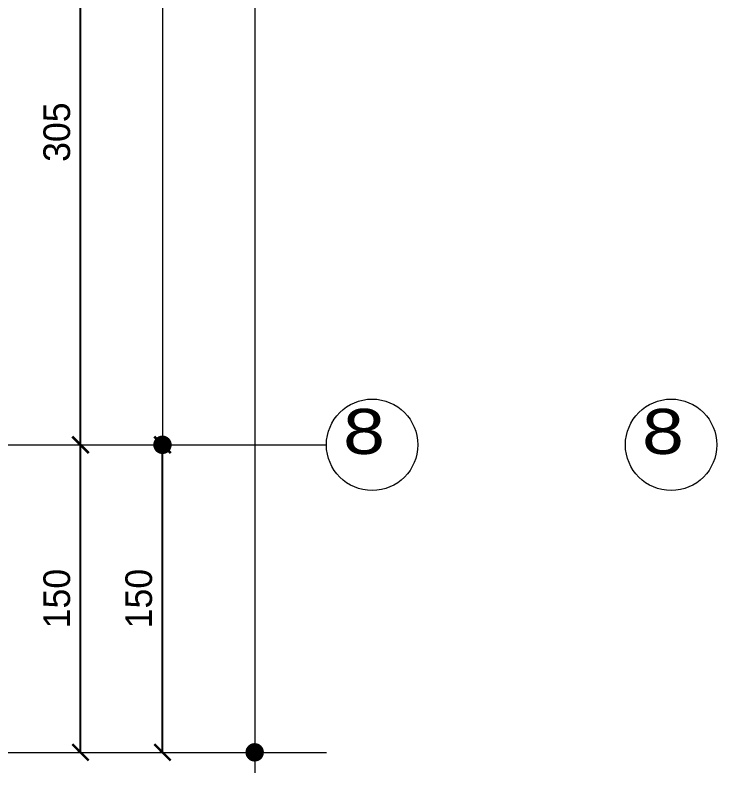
# Model space of a CAD drawing. Header units: millimetres. Extents: x 35860 to 71103, y -11298 to -8385.
# Drawn here: x 50322.5 to 50664.9, y -10783.4 to -10413.8 of the extents above; entities that cross this region are included whole.
import ezdxf

# ---------------------------------------------------------------- set-up
doc = ezdxf.new("R2010")
doc.units = ezdxf.units.MM
doc.header["$MEASUREMENT"] = 0
doc.layers.get('0').update_dxf_attribs({"lineweight": 15})
doc.layers.get('Defpoints').update_dxf_attribs({"lineweight": 20})
doc.layers.add('03_Yazı', color=1, linetype='Continuous', lineweight=30)
doc.layers.add('Aks&Tefriş', color=5, linetype='Continuous', lineweight=20)
doc.styles.add('0', font='txt.shx')
doc.styles.add('C', font='')
doc.styles.get('C').set_extended_font_data('Courier New Tur')
doc.dimstyles.new('5', dxfattribs={"dimtxt": 25, "dimasz": 1, "dimexe": 0, "dimexo": 0, "dimgap": 5, "dimtad": 1, "dimdec": 0, "dimlfac": -1, "dimzin": 12, "dimdsep": 46, "dimtxsty": '0', "dimblk": 'DOT', "dimcen": 2.5, "dimse1": 1, "dimse2": 1, "dimclrd": 256, "dimclrt": 1, "dimadec": 8, "dimazin": 0, "dimtfac": 1, "dimtdec": 0, "dimtmove": 0, "dimatfit": 0, "dimldrblk": 'DOT', "dimfxl": 1, "dimtolj": 1, "dimtzin": 0, "dimlwd": -1, "dimarcsym": 0})
doc.dimstyles.new('STANDART', dxfattribs={"dimtxt": 13, "dimasz": 8, "dimexe": 1.25, "dimexo": 0.625, "dimgap": 5, "dimtad": 1, "dimdec": 0, "dimrnd": 5, "dimzin": 1, "dimdsep": 46, "dimtxsty": 'Standard', "dimblk1": 'ARCHTICK', "dimblk2": 'ARCHTICK', "dimsah": 1, "dimcen": 2.5, "dimclrd": 256, "dimclre": 256, "dimclrt": 1, "dimadec": 0, "dimazin": 0, "dimtfac": 1, "dimtdec": 0, "dimtofl": 0, "dimtmove": 1, "dimatfit": 0, "dimldrblk": 'ARCHTICK', "dimfxl": 1, "dimtolj": 1, "dimtzin": 0, "dimarcsym": 0})

# ---------------------------------------------------------------- blocks, each defined once
blk = doc.blocks.new('DOT')
at = {"color": 0}
blk.add_line((-10, 0), (10, 0), dxfattribs=at)
at = {"color": 0, "const_width": 4.5}
blk.add_lwpolyline([(-2.25, 0, 1), (2.25, 0, 1)], format="xyb", close=True, dxfattribs=at)
blk = doc.blocks.new('*D471')
at = {"layer": 'Aks&Tefriş', "transparency": 16777216}
blk.add_line((50394.41, -9374.08), (50394.41, -10622.42), dxfattribs=at)
at = {"layer": 'Defpoints', "color": 0, "transparency": 16777216}
for p in [(50394.41, -9373.08), (50394.41, -10623.42), (50394.41, -10623.42)]:
    blk.add_point(p, dxfattribs=at)
at = {"layer": 'Aks&Tefriş', "transparency": 16777216}
for p, rotation in [((50394.41, -9373.08), 90), ((50394.41, -10623.42), 270)]:
    blk.add_blockref('DOT', p, dxfattribs=dict(at, rotation=rotation))
at = {"layer": 'Aks&Tefriş', "color": 1, "transparency": 16777216, "insert": (50376.91, -9998.25), "char_height": 25, "attachment_point": 5, "rotation": 90, "style": '0'}
blk.add_mtext('\\A1;1250', dxfattribs=at)
blk = doc.blocks.new('_ARCHTICK')
at = {"color": 0, "linetype": 'ByBlock', "const_width": 0.15}
blk.add_lwpolyline([(-0.5, -0.5), (0.5, 0.5)], dxfattribs=at)
blk = doc.blocks.new('*D472')
at = {"layer": 'Aks&Tefriş', "lineweight": -2, "transparency": 16777216}
for p, q in [((50353.78, -10623.42), (50353.16, -10623.42)), ((50354.41, -10773.42), (50354.41, -10623.42)), ((50353.78, -10773.42), (50353.16, -10773.42))]:
    blk.add_line(p, q, dxfattribs=at)
at = {"layer": 'Defpoints', "color": 0, "transparency": 16777216}
for p in [(50354.41, -10623.42), (50354.41, -10623.42), (50354.41, -10773.42)]:
    blk.add_point(p, dxfattribs=at)
at = {"layer": 'Aks&Tefriş', "lineweight": -2, "transparency": 16777216, "xscale": 8, "yscale": 8, "zscale": 8}
for p, rotation in [((50354.41, -10623.42), 90), ((50354.41, -10773.42), 270)]:
    blk.add_blockref('_ARCHTICK', p, dxfattribs=dict(at, rotation=rotation))
at = {"layer": 'Aks&Tefriş', "color": 1, "transparency": 16777216, "insert": (50342.91, -10698.42), "char_height": 13, "attachment_point": 5, "rotation": 90}
blk.add_mtext('\\A1;150', dxfattribs=at)
blk = doc.blocks.new('*D473')
at = {"layer": 'Aks&Tefriş', "lineweight": -2, "transparency": 16777216}
for p, q in [((50353.78, -10318.42), (50353.16, -10318.42)), ((50354.41, -10623.42), (50354.41, -10318.42))]:
    blk.add_line(p, q, dxfattribs=at)
at = {"layer": 'Defpoints', "color": 0, "transparency": 16777216}
for p in [(50354.41, -10318.42), (50354.41, -10318.42), (50354.41, -10623.42)]:
    blk.add_point(p, dxfattribs=at)
at = {"layer": 'Aks&Tefriş', "lineweight": -2, "transparency": 16777216, "xscale": 8, "yscale": 8, "zscale": 8}
for p, rotation in [((50354.41, -10318.42), 90), ((50354.41, -10623.42), 270)]:
    blk.add_blockref('_ARCHTICK', p, dxfattribs=dict(at, rotation=rotation))
at = {"layer": 'Aks&Tefriş', "color": 1, "transparency": 16777216, "insert": (50342.91, -10470.92), "char_height": 13, "attachment_point": 5, "rotation": 90}
blk.add_mtext('\\A1;305', dxfattribs=at)
blk = doc.blocks.new('*D427')
at = {"layer": 'Aks&Tefriş', "transparency": 16777216}
blk.add_line((50439.41, -9224.08), (50439.41, -10772.42), dxfattribs=at)
at = {"layer": 'Defpoints', "color": 0, "transparency": 16777216}
for p in [(50439.41, -9223.08), (50439.41, -10773.42), (50439.41, -10773.42)]:
    blk.add_point(p, dxfattribs=at)
at = {"layer": 'Aks&Tefriş', "transparency": 16777216}
for p, rotation in [((50439.41, -9223.08), 90), ((50439.41, -10773.42), 270)]:
    blk.add_blockref('DOT', p, dxfattribs=dict(at, rotation=rotation))
at = {"layer": 'Aks&Tefriş', "color": 1, "transparency": 16777216, "insert": (50421.91, -9998.25), "char_height": 25, "attachment_point": 5, "rotation": 90, "style": '0'}
blk.add_mtext('\\A1;1550', dxfattribs=at)
blk = doc.blocks.new('*D528')
at = {"layer": 'Aks&Tefriş', "lineweight": -2, "transparency": 16777216}
for p, q in [((50393.78, -10623.42), (50393.16, -10623.42)), ((50394.41, -10773.42), (50394.41, -10623.42)), ((50393.78, -10773.42), (50393.16, -10773.42))]:
    blk.add_line(p, q, dxfattribs=at)
at = {"layer": 'Defpoints', "color": 0, "transparency": 16777216}
for p in [(50394.41, -10623.42), (50394.41, -10623.42), (50394.41, -10773.42)]:
    blk.add_point(p, dxfattribs=at)
at = {"layer": 'Aks&Tefriş', "lineweight": -2, "transparency": 16777216, "xscale": 8, "yscale": 8, "zscale": 8}
for p, rotation in [((50394.41, -10623.42), 90), ((50394.41, -10773.42), 270)]:
    blk.add_blockref('_ARCHTICK', p, dxfattribs=dict(at, rotation=rotation))
at = {"layer": 'Aks&Tefriş', "color": 1, "transparency": 16777216, "insert": (50382.91, -10698.42), "char_height": 13, "attachment_point": 5, "rotation": 90}
blk.add_mtext('\\A1;150', dxfattribs=at)

msp = doc.modelspace()

# ---------------------------------------------------------------- linework, layer by layer
at = {"layer": 'Aks&Tefriş'}
for p, q in [((50229.41, -10623.42), (50474.41, -10623.42)), ((50229.41, -10773.42), (50394.41, -10773.42)), ((50229.41, -10773.42), (50474.41, -10773.42))]:
    msp.add_line(p, q, dxfattribs=at)
for centre in [(50496.71, -10623.42), (50642.59, -10623.42)]:
    msp.add_circle(centre, 22.3, dxfattribs=at)

# ---------------------------------------------------------------- texts
at = {"layer": '03_Yazı', "style": 'C'}
for p in [(50481.75, -10627.89), (50627.59, -10627.89)]:
    msp.add_text('8', height=22, dxfattribs=at).set_placement(p)

# ---------------------------------------------------------------- dimensions: what is measured, and where the dimension line sits
at = {"layer": 'Aks&Tefriş'}
for base, p1, p2, dimstyle, picture, middle in [((50439.41, -10773.42), (50439.41, -9223.08), (50439.41, -10773.42), '5', '*D427', (50421.91, -9998.25)), ((50394.41, -10623.42), (50394.41, -9373.08), (50394.41, -10623.42), '5', '*D471', (50376.91, -9998.25)), ((50354.41, -10623.42), (50354.41, -10773.42), (50354.41, -10623.42), 'STANDART', '*D472', (50342.91, -10698.42)), ((50394.41, -10623.42), (50394.41, -10773.42), (50394.41, -10623.42), 'STANDART', '*D528', (50382.91, -10698.42))]:
    dim = msp.add_linear_dim(base=base, p1=p1, p2=p2, angle=90, dimstyle=dimstyle, dxfattribs=at)
    dim.commit()
    dim.dimension.update_dxf_attribs({"geometry": picture, "text_midpoint": middle})
dim = msp.add_linear_dim(base=(50354.41, -10318.42), p1=(50354.41, -10623.42), p2=(50354.41, -10318.42), angle=90, dimstyle='STANDART', override={"dimse1": 1}, dxfattribs=at)
dim.commit()
dim.dimension.update_dxf_attribs({"geometry": '*D473', "text_midpoint": (50342.91, -10470.92)})

doc.saveas('drawing.dxf')
